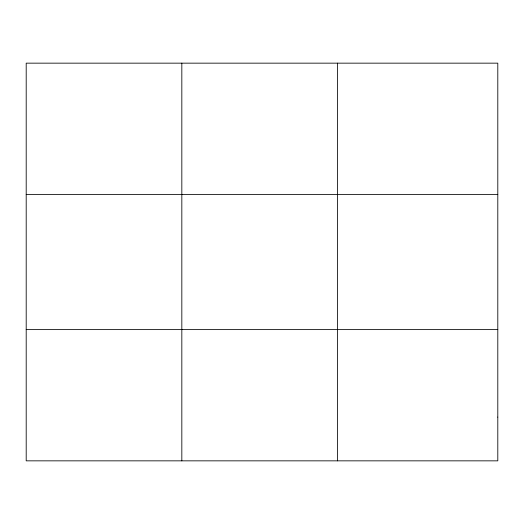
<?xml version="1.0" encoding="UTF-8"?>
<svg xmlns="http://www.w3.org/2000/svg" width="524" height="524" viewBox="0 0 524 524"><rect width="100%" height="100%" fill="white"/><g stroke="black" fill="none" stroke-linecap="round" stroke-linejoin="round"><path stroke-width="0.79" d="M181.828 460.845L181.828 63.155M337.456 460.845L337.456 63.155M26.2 194.391L497.8 194.391M26.2 329.609L497.8 329.609M497.8 417.097L497.8 460.845L26.2 460.845L26.2 63.155L497.8 63.155L497.8 417.097"/></g></svg>
